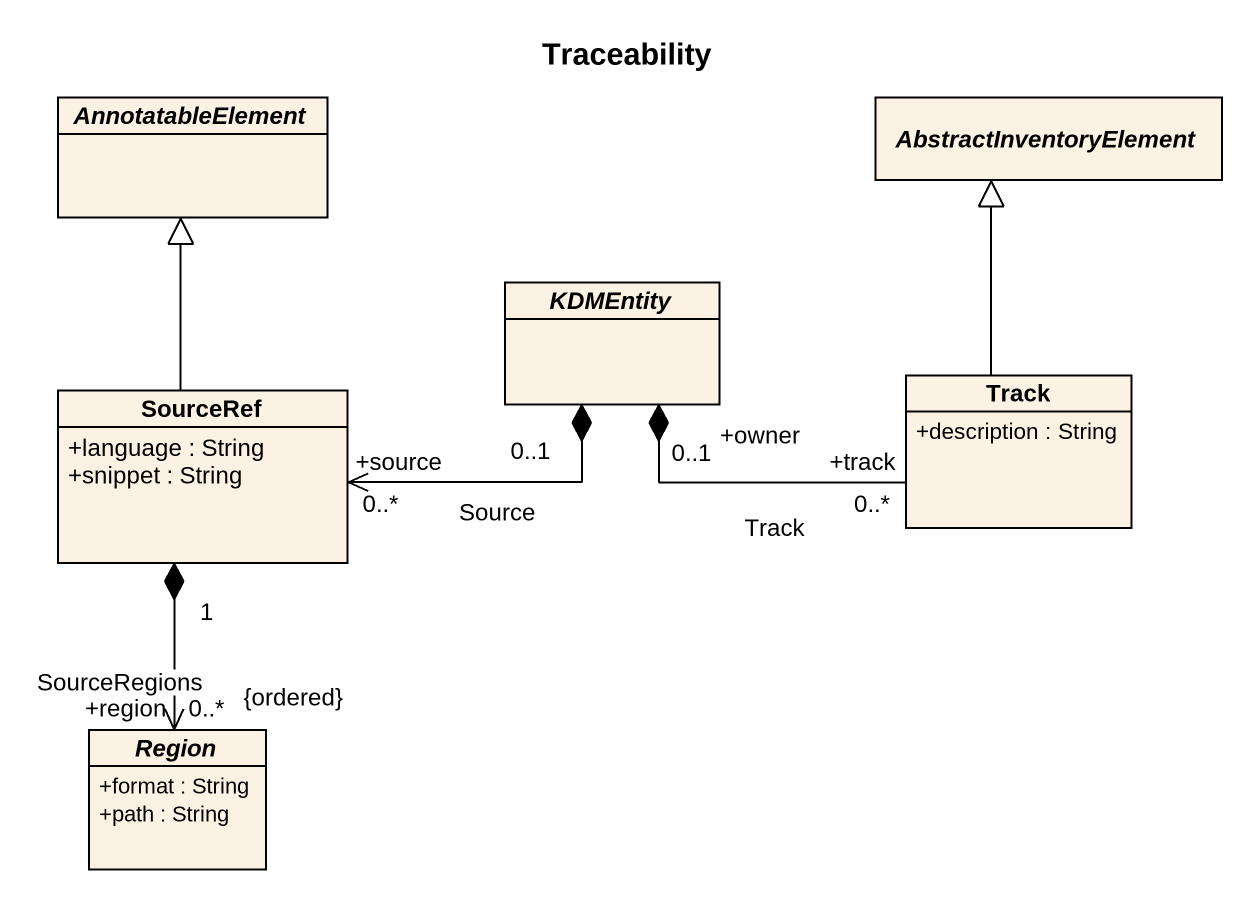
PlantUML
@startuml
title Traceability
hide circle
hide empty members
skinparam classAttributeIconSize 0
abstract class AnnotatableElement
abstract class AbstractInventoryElement
abstract class KDMEntity
class SourceRef {
  +language : String
  +snippet : String
}
class Track {
  +description : String
}
abstract class Region {
  +format : String
  +path : String
}
KDMEntity "0..1" *-left-> "+source\n0..*" SourceRef : Source
KDMEntity "0..1\n+owner" *-right- "+track\n0..*" Track : Track
SourceRef -up-|> AnnotatableElement
SourceRef "1" *--> "+region\n0..*\n{ordered}" Region : SourceRegions
Track -up-|> AbstractInventoryElement
@enduml
